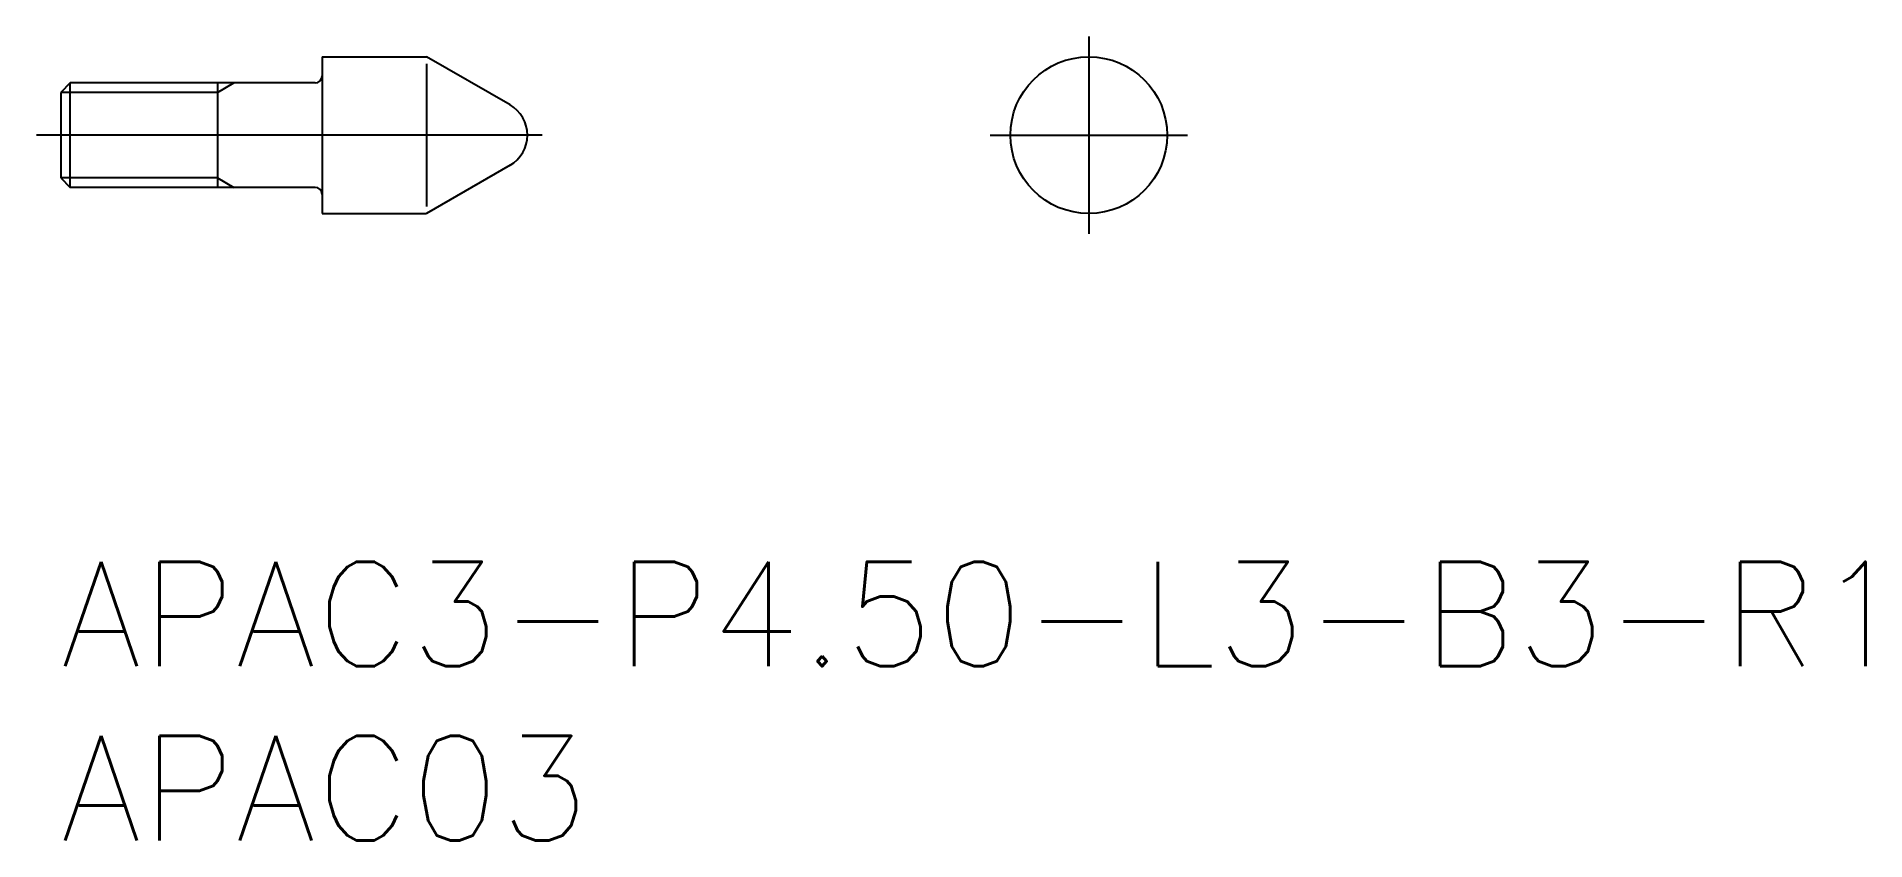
# Model space of a CAD drawing. Extents: x -0.7 to 51.8, y -8 to 15.1.
import ezdxf

# ---------------------------------------------------------------- set-up
doc = ezdxf.new("R2010")
doc.units = 0
doc.header["$LTSCALE"] = 0.5
doc.linetypes.add('CENTER', pattern=[50.8, 31.75, -6.35, 6.35, -6.35])
for name, color, linetype in [('MSM_CENTER', 1, 'CENTER'), ('MSM_CONTINUOUS', 7, 'CONTINUOUS'), ('MSM_NARROW', 5, 'CONTINUOUS'), ('MSM_PART_NUMBER', 7, 'CONTINUOUS')]:
    doc.layers.add(name, color=color, linetype=linetype)
doc.styles.get("Standard").update_dxf_attribs({"font": 'txt.shx', "height": 1, "bigfont": 'bigfont.shx'})

# ---------------------------------------------------------------- blocks, each defined once
blk = doc.blocks.new('*U12')
at = {"layer": 'MSM_PART_NUMBER'}
blk.add_text('APAC3-P4.50-L3-B3-R1', height=3, dxfattribs=at).set_placement((0, -3))
blk = doc.blocks.new('*U13')
at = {"layer": 'MSM_PART_NUMBER'}
blk.add_text('APAC03', height=3, dxfattribs=at).set_placement((0, -8))

msp = doc.modelspace()

# ---------------------------------------------------------------- linework, layer by layer
at = {"layer": 'MSM_CENTER'}
for p, q in [((29.516, 15.081), (29.516, 9.419)), ((13.82, 12.25), (-0.697, 12.25)), ((26.686, 12.25), (32.347, 12.25))]:
    msp.add_line(p, q, dxfattribs=at)
at = {"layer": 'MSM_CONTINUOUS'}
for p, q in [((7.5, 14.5), (7.5, 10)), ((7.5, 14.5), (10.5, 14.5)), ((12.897, 13.116), (10.5, 14.5)), ((0.271, 13.75), (0, 13.479)), ((0.271, 10.75), (0.271, 13.75)), ((7.3, 13.75), (0.271, 13.75)), ((4.5, 13.75), (4.5, 10.75)), ((0, 13.479), (0, 11.021)), ((12.897, 11.384), (10.5, 10)), ((0, 11.021), (0.271, 10.75)), ((7.3, 10.75), (0.271, 10.75)), ((7.5, 10), (10.5, 10))]:
    msp.add_line(p, q, dxfattribs=at)
msp.add_circle((29.516, 12.25), 2.25, dxfattribs=at)
for centre, radius, start, end in [((7.3, 13.95), 0.2, 270, 0), ((12.397, 12.25), 1, 300, 60), ((7.3, 10.55), 0.2, 0, 90)]:
    msp.add_arc(centre, radius, start, end, dxfattribs=at)
at = {"layer": 'MSM_NARROW'}
for p, q in [((10.5, 14.3), (10.5, 10.2)), ((4.5, 13.479), (4.969, 13.75)), ((4.5, 13.479), (0, 13.479)), ((4.5, 11.021), (0, 11.021)), ((4.5, 11.021), (4.969, 10.75))]:
    msp.add_line(p, q, dxfattribs=at)

# ---------------------------------------------------------------- block references
at = {"layer": 'MSM_CONTINUOUS'}
for name in ['*U12', '*U13']:
    msp.add_blockref(name, (0, 0), dxfattribs=at)

doc.saveas('drawing.dxf')
